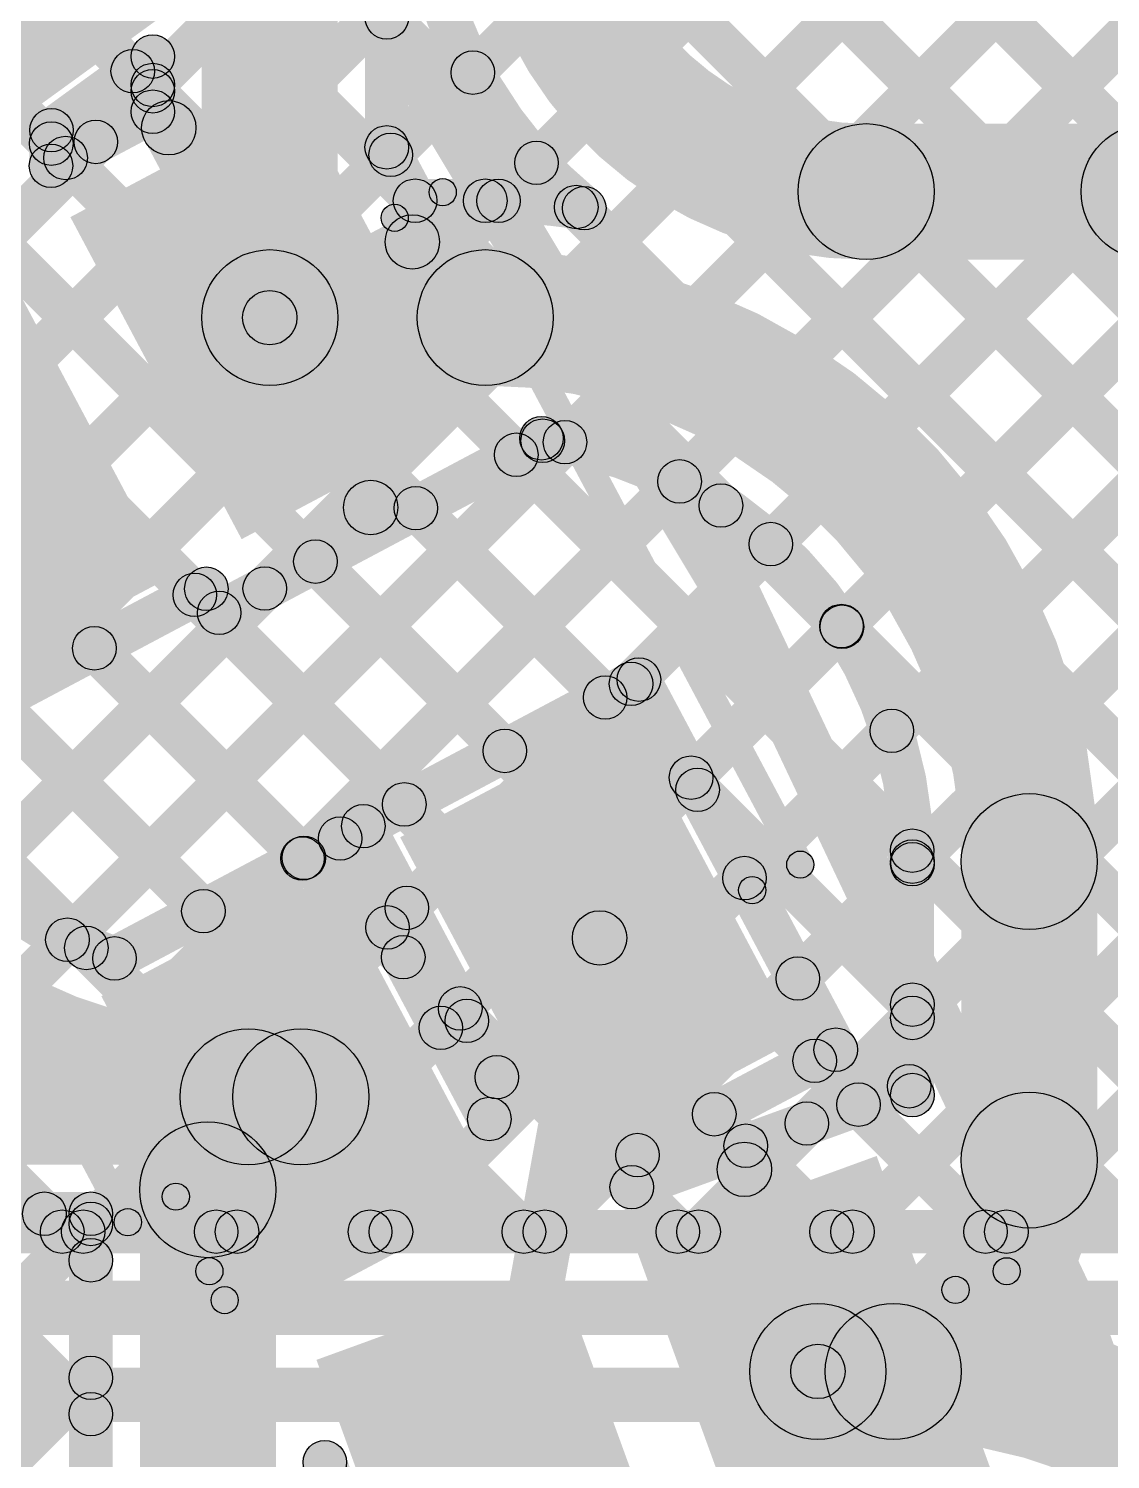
# Model space of a CAD drawing. Header units: millimetres. Extents: x -2.17 to 2.17, y -2.17 to 2.17.
# Drawn here: x 1.1971 to 1.3959, y 0.5495 to 0.8125 of the extents above; entities that cross this region are included whole.
import ezdxf

# ---------------------------------------------------------------- set-up
doc = ezdxf.new("R2010")
doc.units = ezdxf.units.MM
doc.header["$MEASUREMENT"] = 0
for name, color, linetype in [('BottomLayer', 5, 'Continuous'), ('Mechanical2', 216, 'Continuous'), ('TopLayer', 1, 'Continuous'), ('TopOverlay', 2, 'Continuous'), ('TopPaste', 8, 'Continuous'), ('TopSolder', 216, 'Continuous')]:
    doc.layers.add(name, color=color, linetype=linetype)

# ---------------------------------------------------------------- blocks, each defined once
blk = doc.blocks.new('WS2812B_M____198')
at = {"layer": 'TopLayer'}
for points in [[(-0.09409, 0.05079), (-0.03504, 0.05079), (-0.03504, 0.01142), (-0.09409, 0.01142)], [(0.03504, 0.05079), (0.09409, 0.05079), (0.09409, 0.01142), (0.03504, 0.01142)], [(-0.09409, -0.01142), (-0.03504, -0.01142), (-0.03504, -0.05079), (-0.09409, -0.05079)], [(0.03504, -0.01142), (0.09409, -0.01142), (0.09409, -0.05079), (0.03504, -0.05079)]]:
    blk.add_hatch(color=1, dxfattribs=at).paths.add_polyline_path(points)
at = {"layer": 'TopOverlay'}
h = blk.add_hatch(color=2, dxfattribs=at)
edge = h.paths.add_edge_path()
edge.add_arc((-0.07, 0.07), 0.0025, 0, 360)
h = blk.add_hatch(color=2, dxfattribs=at)
edge = h.paths.add_edge_path()
edge.add_arc((-0.07, 0.07), 0.0025, 0, 360)
for points in [[(0.07, 0.0725), (0.07, 0.0675), (-0.07, 0.0675), (-0.07, 0.0725)], [(-0.0725, 0.07), (-0.0675, 0.07), (-0.0675, 0.06), (-0.0725, 0.06)], [(0.0675, 0.07), (0.0725, 0.07), (0.0725, 0.06), (0.0675, 0.06)], [(-0.0725, -0.06), (-0.0675, -0.06), (-0.0675, -0.07), (-0.0725, -0.07)], [(0.0675, -0.06), (0.0725, -0.06), (0.0725, -0.07), (0.0675, -0.07)], [(0.07, -0.0675), (0.07, -0.0725), (-0.07, -0.0725), (-0.07, -0.0675)]]:
    blk.add_hatch(color=2, dxfattribs=at).paths.add_polyline_path(points)
h = blk.add_hatch(color=2, dxfattribs=at)
edge = h.paths.add_edge_path()
edge.add_arc((0.07, 0.07), 0.0025, 0, 360)
h = blk.add_hatch(color=2, dxfattribs=at)
edge = h.paths.add_edge_path()
edge.add_arc((0.07, 0.07), 0.0025, 0, 360)
h = blk.add_hatch(color=2, dxfattribs=at)
edge = h.paths.add_edge_path()
edge.add_arc((-0.091, 0.061), 0.0025, 0, 360)
h = blk.add_hatch(color=2, dxfattribs=at)
edge = h.paths.add_edge_path()
edge.add_arc((-0.085, 0.061), 0.0025, 0, 360)
h = blk.add_hatch(color=2, dxfattribs=at)
edge = h.paths.add_edge_path()
edge.add_arc((-0.07, 0.06), 0.0025, 0, 360)
h = blk.add_hatch(color=2, dxfattribs=at)
edge = h.paths.add_edge_path()
edge.add_arc((0.07, 0.06), 0.0025, 0, 360)
h = blk.add_hatch(color=2, dxfattribs=at)
edge = h.paths.add_edge_path()
edge.add_arc((-0.07, -0.06), 0.0025, 0, 360)
h = blk.add_hatch(color=2, dxfattribs=at)
edge = h.paths.add_edge_path()
edge.add_arc((0.07, -0.06), 0.0025, 0, 360)
h = blk.add_hatch(color=2, dxfattribs=at)
edge = h.paths.add_edge_path()
edge.add_arc((-0.07, -0.07), 0.0025, 0, 360)
h = blk.add_hatch(color=2, dxfattribs=at)
edge = h.paths.add_edge_path()
edge.add_arc((-0.07, -0.07), 0.0025, 0, 360)
h = blk.add_hatch(color=2, dxfattribs=at)
edge = h.paths.add_edge_path()
edge.add_arc((0.07, -0.07), 0.0025, 0, 360)
h = blk.add_hatch(color=2, dxfattribs=at)
edge = h.paths.add_edge_path()
edge.add_arc((0.07, -0.07), 0.0025, 0, 360)
at = {"layer": 'TopPaste'}
for points in [[(-0.09409, 0.05079), (-0.03504, 0.05079), (-0.03504, 0.01142), (-0.09409, 0.01142)], [(0.03504, 0.05079), (0.09409, 0.05079), (0.09409, 0.01142), (0.03504, 0.01142)], [(-0.09409, -0.01142), (-0.03504, -0.01142), (-0.03504, -0.05079), (-0.09409, -0.05079)], [(0.03504, -0.01142), (0.09409, -0.01142), (0.09409, -0.05079), (0.03504, -0.05079)]]:
    blk.add_hatch(color=8, dxfattribs=at).paths.add_polyline_path(points)
at = {"layer": 'TopSolder'}
for points in [[(-0.09809, 0.05479), (-0.03104, 0.05479), (-0.03104, 0.00742), (-0.09809, 0.00742)], [(0.03104, 0.05479), (0.09809, 0.05479), (0.09809, 0.00742), (0.03104, 0.00742)], [(-0.09809, -0.00742), (-0.03104, -0.00742), (-0.03104, -0.05479), (-0.09809, -0.05479)], [(0.03104, -0.00742), (0.09809, -0.00742), (0.09809, -0.05479), (0.03104, -0.05479)]]:
    blk.add_hatch(color=216, dxfattribs=at).paths.add_polyline_path(points)
at = {"layer": 'TopOverlay', "const_width": 0.005}
blk.add_lwpolyline([(-0.085, 0.061, 1), (-0.091, 0.061, 1)], format="xyb", close=True, dxfattribs=at)
at = {"layer": 'TopOverlay'}
for centre in [(-0.07, 0.07), (-0.07, 0.07), (0.07, 0.07), (0.07, 0.07), (-0.091, 0.061), (-0.085, 0.061), (-0.07, 0.06), (0.07, 0.06), (-0.07, -0.06), (0.07, -0.06), (-0.07, -0.07), (-0.07, -0.07), (0.07, -0.07), (0.07, -0.07)]:
    blk.add_circle(centre, 0.0025, dxfattribs=at)
blk = doc.blocks.new('WS2812B_M____199')
at = {"layer": 'TopLayer'}
for points in [[(-0.09409, 0.05079), (-0.03504, 0.05079), (-0.03504, 0.01142), (-0.09409, 0.01142)], [(0.03504, 0.05079), (0.09409, 0.05079), (0.09409, 0.01142), (0.03504, 0.01142)], [(-0.09409, -0.01142), (-0.03504, -0.01142), (-0.03504, -0.05079), (-0.09409, -0.05079)], [(0.03504, -0.01142), (0.09409, -0.01142), (0.09409, -0.05079), (0.03504, -0.05079)]]:
    blk.add_hatch(color=1, dxfattribs=at).paths.add_polyline_path(points)
at = {"layer": 'TopOverlay'}
h = blk.add_hatch(color=2, dxfattribs=at)
edge = h.paths.add_edge_path()
edge.add_arc((-0.07, 0.07), 0.0025, 0, 360)
h = blk.add_hatch(color=2, dxfattribs=at)
edge = h.paths.add_edge_path()
edge.add_arc((-0.07, 0.07), 0.0025, 0, 360)
for points in [[(0.07, 0.0725), (0.07, 0.0675), (-0.07, 0.0675), (-0.07, 0.0725)], [(-0.0725, 0.07), (-0.0675, 0.07), (-0.0675, 0.06), (-0.0725, 0.06)], [(0.0675, 0.07), (0.0725, 0.07), (0.0725, 0.06), (0.0675, 0.06)], [(-0.0725, -0.06), (-0.0675, -0.06), (-0.0675, -0.07), (-0.0725, -0.07)], [(0.0675, -0.06), (0.0725, -0.06), (0.0725, -0.07), (0.0675, -0.07)], [(0.07, -0.0675), (0.07, -0.0725), (-0.07, -0.0725), (-0.07, -0.0675)]]:
    blk.add_hatch(color=2, dxfattribs=at).paths.add_polyline_path(points)
h = blk.add_hatch(color=2, dxfattribs=at)
edge = h.paths.add_edge_path()
edge.add_arc((0.07, 0.07), 0.0025, 0, 360)
h = blk.add_hatch(color=2, dxfattribs=at)
edge = h.paths.add_edge_path()
edge.add_arc((0.07, 0.07), 0.0025, 0, 360)
h = blk.add_hatch(color=2, dxfattribs=at)
edge = h.paths.add_edge_path()
edge.add_arc((-0.091, 0.061), 0.0025, 0, 360)
h = blk.add_hatch(color=2, dxfattribs=at)
edge = h.paths.add_edge_path()
edge.add_arc((-0.085, 0.061), 0.0025, 0, 360)
h = blk.add_hatch(color=2, dxfattribs=at)
edge = h.paths.add_edge_path()
edge.add_arc((-0.07, 0.06), 0.0025, 0, 360)
h = blk.add_hatch(color=2, dxfattribs=at)
edge = h.paths.add_edge_path()
edge.add_arc((0.07, 0.06), 0.0025, 0, 360)
h = blk.add_hatch(color=2, dxfattribs=at)
edge = h.paths.add_edge_path()
edge.add_arc((-0.07, -0.06), 0.0025, 0, 360)
h = blk.add_hatch(color=2, dxfattribs=at)
edge = h.paths.add_edge_path()
edge.add_arc((0.07, -0.06), 0.0025, 0, 360)
h = blk.add_hatch(color=2, dxfattribs=at)
edge = h.paths.add_edge_path()
edge.add_arc((-0.07, -0.07), 0.0025, 0, 360)
h = blk.add_hatch(color=2, dxfattribs=at)
edge = h.paths.add_edge_path()
edge.add_arc((-0.07, -0.07), 0.0025, 0, 360)
h = blk.add_hatch(color=2, dxfattribs=at)
edge = h.paths.add_edge_path()
edge.add_arc((0.07, -0.07), 0.0025, 0, 360)
h = blk.add_hatch(color=2, dxfattribs=at)
edge = h.paths.add_edge_path()
edge.add_arc((0.07, -0.07), 0.0025, 0, 360)
at = {"layer": 'TopPaste'}
for points in [[(-0.09409, 0.05079), (-0.03504, 0.05079), (-0.03504, 0.01142), (-0.09409, 0.01142)], [(0.03504, 0.05079), (0.09409, 0.05079), (0.09409, 0.01142), (0.03504, 0.01142)], [(-0.09409, -0.01142), (-0.03504, -0.01142), (-0.03504, -0.05079), (-0.09409, -0.05079)], [(0.03504, -0.01142), (0.09409, -0.01142), (0.09409, -0.05079), (0.03504, -0.05079)]]:
    blk.add_hatch(color=8, dxfattribs=at).paths.add_polyline_path(points)
at = {"layer": 'TopSolder'}
for points in [[(-0.09809, 0.05479), (-0.03104, 0.05479), (-0.03104, 0.00742), (-0.09809, 0.00742)], [(0.03104, 0.05479), (0.09809, 0.05479), (0.09809, 0.00742), (0.03104, 0.00742)], [(-0.09809, -0.00742), (-0.03104, -0.00742), (-0.03104, -0.05479), (-0.09809, -0.05479)], [(0.03104, -0.00742), (0.09809, -0.00742), (0.09809, -0.05479), (0.03104, -0.05479)]]:
    blk.add_hatch(color=216, dxfattribs=at).paths.add_polyline_path(points)
at = {"layer": 'TopOverlay', "const_width": 0.005}
blk.add_lwpolyline([(-0.085, 0.061, 1), (-0.091, 0.061, 1)], format="xyb", close=True, dxfattribs=at)
at = {"layer": 'TopOverlay'}
for centre in [(-0.07, 0.07), (-0.07, 0.07), (0.07, 0.07), (0.07, 0.07), (-0.091, 0.061), (-0.085, 0.061), (-0.07, 0.06), (0.07, 0.06), (-0.07, -0.06), (0.07, -0.06), (-0.07, -0.07), (-0.07, -0.07), (0.07, -0.07), (0.07, -0.07)]:
    blk.add_circle(centre, 0.0025, dxfattribs=at)
blk = doc.blocks.new('WS2812B_M____200')
at = {"layer": 'TopLayer'}
for points in [[(-0.09409, 0.05079), (-0.03504, 0.05079), (-0.03504, 0.01142), (-0.09409, 0.01142)], [(0.03504, 0.05079), (0.09409, 0.05079), (0.09409, 0.01142), (0.03504, 0.01142)], [(-0.09409, -0.01142), (-0.03504, -0.01142), (-0.03504, -0.05079), (-0.09409, -0.05079)], [(0.03504, -0.01142), (0.09409, -0.01142), (0.09409, -0.05079), (0.03504, -0.05079)]]:
    blk.add_hatch(color=1, dxfattribs=at).paths.add_polyline_path(points)
at = {"layer": 'TopOverlay'}
h = blk.add_hatch(color=2, dxfattribs=at)
edge = h.paths.add_edge_path()
edge.add_arc((-0.07, 0.07), 0.0025, 0, 360)
h = blk.add_hatch(color=2, dxfattribs=at)
edge = h.paths.add_edge_path()
edge.add_arc((-0.07, 0.07), 0.0025, 0, 360)
for points in [[(0.07, 0.0725), (0.07, 0.0675), (-0.07, 0.0675), (-0.07, 0.0725)], [(-0.0725, 0.07), (-0.0675, 0.07), (-0.0675, 0.06), (-0.0725, 0.06)], [(0.0675, 0.07), (0.0725, 0.07), (0.0725, 0.06), (0.0675, 0.06)], [(-0.0725, -0.06), (-0.0675, -0.06), (-0.0675, -0.07), (-0.0725, -0.07)], [(0.0675, -0.06), (0.0725, -0.06), (0.0725, -0.07), (0.0675, -0.07)], [(0.07, -0.0675), (0.07, -0.0725), (-0.07, -0.0725), (-0.07, -0.0675)]]:
    blk.add_hatch(color=2, dxfattribs=at).paths.add_polyline_path(points)
h = blk.add_hatch(color=2, dxfattribs=at)
edge = h.paths.add_edge_path()
edge.add_arc((0.07, 0.07), 0.0025, 0, 360)
h = blk.add_hatch(color=2, dxfattribs=at)
edge = h.paths.add_edge_path()
edge.add_arc((0.07, 0.07), 0.0025, 0, 360)
h = blk.add_hatch(color=2, dxfattribs=at)
edge = h.paths.add_edge_path()
edge.add_arc((-0.091, 0.061), 0.0025, 0, 360)
h = blk.add_hatch(color=2, dxfattribs=at)
edge = h.paths.add_edge_path()
edge.add_arc((-0.085, 0.061), 0.0025, 0, 360)
h = blk.add_hatch(color=2, dxfattribs=at)
edge = h.paths.add_edge_path()
edge.add_arc((-0.07, 0.06), 0.0025, 0, 360)
h = blk.add_hatch(color=2, dxfattribs=at)
edge = h.paths.add_edge_path()
edge.add_arc((0.07, 0.06), 0.0025, 0, 360)
h = blk.add_hatch(color=2, dxfattribs=at)
edge = h.paths.add_edge_path()
edge.add_arc((-0.07, -0.06), 0.0025, 0, 360)
h = blk.add_hatch(color=2, dxfattribs=at)
edge = h.paths.add_edge_path()
edge.add_arc((0.07, -0.06), 0.0025, 0, 360)
h = blk.add_hatch(color=2, dxfattribs=at)
edge = h.paths.add_edge_path()
edge.add_arc((-0.07, -0.07), 0.0025, 0, 360)
h = blk.add_hatch(color=2, dxfattribs=at)
edge = h.paths.add_edge_path()
edge.add_arc((-0.07, -0.07), 0.0025, 0, 360)
h = blk.add_hatch(color=2, dxfattribs=at)
edge = h.paths.add_edge_path()
edge.add_arc((0.07, -0.07), 0.0025, 0, 360)
h = blk.add_hatch(color=2, dxfattribs=at)
edge = h.paths.add_edge_path()
edge.add_arc((0.07, -0.07), 0.0025, 0, 360)
at = {"layer": 'TopPaste'}
for points in [[(-0.09409, 0.05079), (-0.03504, 0.05079), (-0.03504, 0.01142), (-0.09409, 0.01142)], [(0.03504, 0.05079), (0.09409, 0.05079), (0.09409, 0.01142), (0.03504, 0.01142)], [(-0.09409, -0.01142), (-0.03504, -0.01142), (-0.03504, -0.05079), (-0.09409, -0.05079)], [(0.03504, -0.01142), (0.09409, -0.01142), (0.09409, -0.05079), (0.03504, -0.05079)]]:
    blk.add_hatch(color=8, dxfattribs=at).paths.add_polyline_path(points)
at = {"layer": 'TopSolder'}
for points in [[(-0.09809, 0.05479), (-0.03104, 0.05479), (-0.03104, 0.00742), (-0.09809, 0.00742)], [(0.03104, 0.05479), (0.09809, 0.05479), (0.09809, 0.00742), (0.03104, 0.00742)], [(-0.09809, -0.00742), (-0.03104, -0.00742), (-0.03104, -0.05479), (-0.09809, -0.05479)], [(0.03104, -0.00742), (0.09809, -0.00742), (0.09809, -0.05479), (0.03104, -0.05479)]]:
    blk.add_hatch(color=216, dxfattribs=at).paths.add_polyline_path(points)
at = {"layer": 'TopOverlay', "const_width": 0.005}
blk.add_lwpolyline([(-0.085, 0.061, 1), (-0.091, 0.061, 1)], format="xyb", close=True, dxfattribs=at)
at = {"layer": 'TopOverlay'}
for centre in [(-0.07, 0.07), (-0.07, 0.07), (0.07, 0.07), (0.07, 0.07), (-0.091, 0.061), (-0.085, 0.061), (-0.07, 0.06), (0.07, 0.06), (-0.07, -0.06), (0.07, -0.06), (-0.07, -0.07), (-0.07, -0.07), (0.07, -0.07), (0.07, -0.07)]:
    blk.add_circle(centre, 0.0025, dxfattribs=at)

msp = doc.modelspace()

# ---------------------------------------------------------------- hatches: boundary and pattern name
at = {"layer": 'BottomLayer'}
for points in [[(-0.06781, 2.05478), (-0.06216, 2.06043), (1.40406, 0.59422), (1.3984, 0.58856)], [(-0.03919, 2.05444), (-0.03353, 2.0601), (1.43235, 0.59422), (1.42669, 0.58856)], [(-0.01057, 2.0541), (-0.00491, 2.05976), (1.46063, 0.59422), (1.45497, 0.58856)], [(0.01806, 2.05376), (0.02372, 2.05942), (1.48891, 0.59422), (1.48326, 0.58856)], [(-0.09322, 2.0519), (-0.08756, 2.05756), (1.37578, 0.59422), (1.37012, 0.58856)], [(0.04668, 2.05342), (0.05234, 2.05908), (1.5172, 0.59422), (1.51154, 0.58856)], [(0.07531, 2.05308), (0.08096, 2.05874), (1.54548, 0.59422), (1.53983, 0.58856)], [(0.10393, 2.05274), (0.10959, 2.0584), (1.57377, 0.59422), (1.56811, 0.58856)], [(0.13255, 2.0524), (0.13821, 2.05806), (1.60205, 0.59422), (1.59639, 0.58856)], [(0.24117, 1.68923), (0.24682, 1.69489), (1.34749, 0.59422), (1.34184, 0.58856)], [(0.24117, 1.66094), (0.24683, 1.6666), (1.31921, 0.59422), (1.31355, 0.58856)], [(0.24117, 1.63266), (0.24683, 1.63831), (1.29092, 0.59422), (1.28527, 0.58856)], [(0.24117, 1.60437), (0.24683, 1.61003), (1.26264, 0.59422), (1.25698, 0.58856)], [(0.24117, 1.57609), (0.24683, 1.58174), (1.23436, 0.59422), (1.2287, 0.58856)], [(0.24117, 1.5478), (0.24683, 1.55346), (1.20607, 0.59422), (1.20041, 0.58856)], [(0.98363, 0.58856), (0.97797, 0.59422), (1.64482, 1.26106), (1.65048, 1.25541)], [(1.01192, 0.58856), (1.00626, 0.59422), (1.65724, 1.2452), (1.6629, 1.23955)], [(1.0402, 0.58856), (1.03454, 0.59422), (1.66967, 1.22934), (1.67533, 1.22369)], [(1.06848, 0.58856), (1.06283, 0.59422), (1.68209, 1.21348), (1.68775, 1.20783)], [(1.09677, 0.58856), (1.09111, 0.59422), (1.69452, 1.19762), (1.70017, 1.19197)], [(1.12505, 0.58856), (1.1194, 0.59422), (1.70694, 1.18176), (1.7126, 1.17611)], [(1.15334, 0.58856), (1.14768, 0.59422), (1.71937, 1.1659), (1.72502, 1.16025)], [(1.18162, 0.58856), (1.17596, 0.59422), (1.73046, 1.14871), (1.73611, 1.14305)], [(1.20991, 0.58856), (1.20425, 0.59422), (1.74103, 1.13099), (1.74668, 1.12534)], [(1.23819, 0.58856), (1.23253, 0.59422), (1.75159, 1.11328), (1.75725, 1.10762)], [(1.26647, 0.58856), (1.26082, 0.59422), (1.76216, 1.09556), (1.76782, 1.0899)], [(1.29476, 0.58856), (1.2891, 0.59422), (1.77273, 1.07784), (1.77839, 1.07219)], [(1.32304, 0.58856), (1.31739, 0.59422), (1.7833, 1.06013), (1.78895, 1.05447)], [(1.35133, 0.58856), (1.34567, 0.59422), (1.79386, 1.04241), (1.79952, 1.03675)], [(1.37961, 0.58856), (1.37395, 0.59422), (1.80443, 1.0247), (1.81009, 1.01904)], [(0.266, 0.58739), (0.266, 0.59539), (1.953, 0.59539), (1.953, 0.58739)], [(0.266, 0.57239), (0.266, 0.58239), (1.953, 0.58239), (1.953, 0.57239)], [(0.307, 0.55639), (0.307, 0.56639), (1.94351, 0.56639), (1.94351, 0.55639)]]:
    msp.add_hatch(color=5, dxfattribs=at).paths.add_polyline_path(points)
h = msp.add_hatch(color=5, dxfattribs=at)
edge = h.paths.add_edge_path()
edge.add_arc((1.20324, 0.59139), 0.004, 0, 360)
h = msp.add_hatch(color=5, dxfattribs=at)
edge = h.paths.add_edge_path()
edge.add_arc((1.20708, 0.59139), 0.004, 0, 360)
h = msp.add_hatch(color=5, dxfattribs=at)
edge = h.paths.add_edge_path()
edge.add_arc((1.23153, 0.59139), 0.004, 0, 360)
h = msp.add_hatch(color=5, dxfattribs=at)
edge = h.paths.add_edge_path()
edge.add_arc((1.23536, 0.59139), 0.004, 0, 360)
h = msp.add_hatch(color=5, dxfattribs=at)
edge = h.paths.add_edge_path()
edge.add_arc((1.25981, 0.59139), 0.004, 0, 360)
h = msp.add_hatch(color=5, dxfattribs=at)
edge = h.paths.add_edge_path()
edge.add_arc((1.26365, 0.59139), 0.004, 0, 360)
h = msp.add_hatch(color=5, dxfattribs=at)
edge = h.paths.add_edge_path()
edge.add_arc((1.2881, 0.59139), 0.004, 0, 360)
h = msp.add_hatch(color=5, dxfattribs=at)
edge = h.paths.add_edge_path()
edge.add_arc((1.29193, 0.59139), 0.004, 0, 360)
h = msp.add_hatch(color=5, dxfattribs=at)
edge = h.paths.add_edge_path()
edge.add_arc((1.31638, 0.59139), 0.004, 0, 360)
h = msp.add_hatch(color=5, dxfattribs=at)
edge = h.paths.add_edge_path()
edge.add_arc((1.32021, 0.59139), 0.004, 0, 360)
h = msp.add_hatch(color=5, dxfattribs=at)
edge = h.paths.add_edge_path()
edge.add_arc((1.34466, 0.59139), 0.004, 0, 360)
h = msp.add_hatch(color=5, dxfattribs=at)
edge = h.paths.add_edge_path()
edge.add_arc((1.3485, 0.59139), 0.004, 0, 360)
h = msp.add_hatch(color=5, dxfattribs=at)
edge = h.paths.add_edge_path()
edge.add_arc((1.37295, 0.59139), 0.004, 0, 360)
h = msp.add_hatch(color=5, dxfattribs=at)
edge = h.paths.add_edge_path()
edge.add_arc((1.37678, 0.59139), 0.004, 0, 360)
at = {"layer": 'TopLayer'}
for points in [[(1.25388, 0.75941), (1.22888, 0.75941), (1.22888, 0.83613), (1.25388, 0.83613)], [(1.26688, 0.79072), (1.25888, 0.79072), (1.25888, 0.83613), (1.26688, 0.83613)], [(1.26005, 0.81177), (1.2657, 0.81743), (1.30055, 0.78258), (1.2949, 0.77692)], [(1.2036, 0.79063), (1.1989, 0.7971), (1.21752, 0.81063), (1.22223, 0.80416)], [(1.21336, 0.80189), (1.21902, 0.80755), (1.2227, 0.80386), (1.21705, 0.7982)], [(1.21223, 0.78888), (1.20658, 0.79454), (1.21705, 0.80501), (1.2227, 0.79935)], [(1.22388, 0.79727), (1.21588, 0.79727), (1.21588, 0.8074), (1.22388, 0.8074)], [(1.26644, 0.78651), (1.26078, 0.79217), (1.27589, 0.80728), (1.28155, 0.80162)], [(1.20305, 0.7838), (1.19929, 0.79086), (1.218, 0.80081), (1.22175, 0.79374)], [(1.2184, 0.79196), (1.22723, 0.79666), (1.24579, 0.76176), (1.23696, 0.75706)], [(1.351, 0.77007), (1.351, 0.79507), (1.40302, 0.79507), (1.40302, 0.77007)], [(1.20517, 0.78728), (1.19717, 0.78738), (1.19725, 0.79392), (1.20525, 0.79381)], [(1.19839, 0.78857), (1.20405, 0.79423), (1.20669, 0.79159), (1.20103, 0.78593)], [(1.25934, 0.78885), (1.26641, 0.7926), (1.27163, 0.78279), (1.26456, 0.77903)], [(1.28626, 0.77806), (1.28061, 0.78371), (1.28758, 0.79069), (1.29324, 0.78503)], [(1.26809, 0.77691), (1.26809, 0.78491), (1.281, 0.78491), (1.281, 0.77691)], [(1.24372, 0.75499), (1.23903, 0.76382), (1.26524, 0.77776), (1.26993, 0.76893)], [(1.24138, 0.74691), (1.24138, 0.77191), (1.281, 0.77191), (1.281, 0.74691)], [(1.23696, 0.75706), (1.24579, 0.76176), (1.26435, 0.72685), (1.25552, 0.72216)], [(1.20701, 0.64223), (1.20135, 0.64789), (1.29282, 0.73936), (1.29848, 0.7337)], [(1.23395, 0.70163), (1.23019, 0.70869), (1.28967, 0.74032), (1.29343, 0.73326)], [(1.28387, 0.73138), (1.28953, 0.73704), (1.3623, 0.66426), (1.35665, 0.6586)], [(1.25022, 0.65716), (1.24456, 0.66282), (1.31389, 0.73214), (1.31954, 0.72648)], [(1.2654, 0.72156), (1.27106, 0.72722), (1.30587, 0.69241), (1.30021, 0.68675)], [(1.32149, 0.72205), (1.32714, 0.7277), (1.3493, 0.70555), (1.34364, 0.69989)], [(1.31062, 0.68928), (1.30496, 0.69493), (1.33065, 0.72062), (1.33631, 0.71496)], [(1.24694, 0.71174), (1.2526, 0.7174), (1.28741, 0.68259), (1.28175, 0.67693)], [(1.18109, 0.67919), (1.17733, 0.68625), (1.22784, 0.71311), (1.2316, 0.70604)], [(1.18974, 0.65325), (1.18408, 0.65891), (1.23763, 0.71245), (1.24328, 0.70679)], [(1.22478, 0.70562), (1.23043, 0.71128), (1.26894, 0.67277), (1.26328, 0.66711)], [(1.22619, 0.7077), (1.23325, 0.71145), (1.2356, 0.70704), (1.22854, 0.70328)], [(1.32165, 0.67202), (1.31599, 0.67768), (1.34373, 0.70541), (1.34939, 0.69976)], [(1.20631, 0.6958), (1.21197, 0.70146), (1.25047, 0.66295), (1.24482, 0.6573)], [(1.26046, 0.66241), (1.25671, 0.66947), (1.30736, 0.69641), (1.31112, 0.68934)], [(1.30571, 0.691), (1.31277, 0.69475), (1.34895, 0.62672), (1.34188, 0.62296)], [(1.16192, 0.68362), (1.16758, 0.68928), (1.21049, 0.64636), (1.20484, 0.64071)], [(1.18784, 0.68598), (1.1935, 0.69164), (1.23201, 0.65313), (1.22635, 0.64748)], [(1.33147, 0.65356), (1.32581, 0.65921), (1.35289, 0.68629), (1.35855, 0.68064)], [(1.31719, 0.66978), (1.32285, 0.67543), (1.36233, 0.63595), (1.35667, 0.63029)], [(1.21473, 0.63809), (1.21097, 0.64516), (1.25244, 0.6672), (1.25619, 0.66014)], [(1.25078, 0.66179), (1.25785, 0.66555), (1.28527, 0.61398), (1.2782, 0.61023)], [(1.25505, 0.66406), (1.26212, 0.66782), (1.28666, 0.62166), (1.2796, 0.6179)], [(1.34129, 0.63509), (1.33563, 0.64075), (1.35667, 0.66179), (1.36233, 0.65613)], [(1.3635, 0.6165), (1.3555, 0.6165), (1.3555, 0.65941), (1.3635, 0.65941)], [(1.3935, 0.60456), (1.3685, 0.60456), (1.3685, 0.65941), (1.3935, 0.65941)], [(1.26584, 0.64449), (1.26018, 0.65015), (1.26376, 0.65372), (1.26941, 0.64807)], [(1.26309, 0.63902), (1.26875, 0.64468), (1.28044, 0.63299), (1.27478, 0.62733)], [(1.28861, 0.54353), (1.27877, 0.54532), (1.29708, 0.64628), (1.30692, 0.6445)], [(1.27566, 0.62603), (1.27, 0.63168), (1.27357, 0.63526), (1.27923, 0.6296)], [(1.34293, 0.60845), (1.33728, 0.61411), (1.35667, 0.6335), (1.36233, 0.62785)], [(1.13982, 0.60369), (1.13982, 0.62869), (1.2374, 0.62869), (1.2374, 0.60369)], [(1.2374, 0.60369), (1.2374, 0.62869), (1.24708, 0.62869), (1.24708, 0.60369)], [(1.31087, 0.60194), (1.30711, 0.609), (1.34354, 0.62837), (1.34729, 0.62131)], [(1.33872, 0.61996), (1.34438, 0.62561), (1.35243, 0.61756), (1.34677, 0.61191)], [(1.30929, 0.59581), (1.30655, 0.60332), (1.35754, 0.62188), (1.36028, 0.61436)], [(1.28567, 0.61139), (1.2778, 0.61282), (1.27919, 0.6205), (1.28706, 0.61907)], [(1.32026, 0.61014), (1.32592, 0.6158), (1.33169, 0.61002), (1.32604, 0.60436)], [(1.31185, 0.59885), (1.30398, 0.60028), (1.30505, 0.60618), (1.31292, 0.60476)], [(1.32393, 0.60113), (1.33332, 0.60455), (1.34684, 0.56741), (1.33744, 0.56399)], [(1.14793, 0.59069), (1.14793, 0.59869), (1.2085, 0.59869), (1.2085, 0.59069)], [(1.16883, 0.59186), (1.17449, 0.59751), (1.21133, 0.56068), (1.20567, 0.55502)], [(1.19712, 0.59186), (1.20277, 0.59751), (1.21133, 0.58896), (1.20567, 0.5833)], [(1.2425, 0.52094), (1.2175, 0.52094), (1.2175, 0.59911), (1.2425, 0.59911)], [(1.13122, 0.50987), (1.12556, 0.51553), (1.20567, 0.59564), (1.21133, 0.58998)], [(1.2125, 0.52094), (1.2045, 0.52094), (1.2045, 0.59469), (1.2125, 0.59469)], [(1.34214, 0.5532), (1.34214, 0.5782), (1.356, 0.5782), (1.356, 0.5532)], [(1.14608, 0.49645), (1.14042, 0.50211), (1.20567, 0.56736), (1.21133, 0.5617)], [(1.33744, 0.56399), (1.34684, 0.56741), (1.36036, 0.53027), (1.35096, 0.52685)], [(1.24774, 0.54763), (1.25526, 0.55036), (1.27367, 0.49978), (1.26615, 0.49704)]]:
    msp.add_hatch(color=1, dxfattribs=at).paths.add_polyline_path(points)
h = msp.add_hatch(color=1, dxfattribs=at)
edge = h.paths.add_edge_path()
edge.add_arc((1.26288, 0.8146), 0.004, 0, 360)
h = msp.add_hatch(color=1, dxfattribs=at)
edge = h.paths.add_edge_path()
edge.add_arc((1.21988, 0.8074), 0.004, 0, 360)
h = msp.add_hatch(color=1, dxfattribs=at)
edge = h.paths.add_edge_path()
edge.add_arc((1.21988, 0.8074), 0.004, 0, 360)
h = msp.add_hatch(color=1, dxfattribs=at)
edge = h.paths.add_edge_path()
edge.add_arc((1.21619, 0.80472), 0.004, 0, 360)
h = msp.add_hatch(color=1, dxfattribs=at)
edge = h.paths.add_edge_path()
edge.add_arc((1.27872, 0.80445), 0.004, 0, 360)
h = msp.add_hatch(color=1, dxfattribs=at)
edge = h.paths.add_edge_path()
edge.add_arc((1.21988, 0.80218), 0.004, 0, 360)
h = msp.add_hatch(color=1, dxfattribs=at)
edge = h.paths.add_edge_path()
edge.add_arc((1.21988, 0.80103), 0.004, 0, 360)
h = msp.add_hatch(color=1, dxfattribs=at)
edge = h.paths.add_edge_path()
edge.add_arc((1.21988, 0.79727), 0.004, 0, 360)
h = msp.add_hatch(color=1, dxfattribs=at)
edge = h.paths.add_edge_path()
edge.add_arc((1.21988, 0.79727), 0.004, 0, 360)
h = msp.add_hatch(color=1, dxfattribs=at)
edge = h.paths.add_edge_path()
edge.add_arc((1.20125, 0.79387), 0.004, 0, 360)
h = msp.add_hatch(color=1, dxfattribs=at)
edge = h.paths.add_edge_path()
edge.add_arc((1.20125, 0.79387), 0.004, 0, 360)
h = msp.add_hatch(color=1, dxfattribs=at)
edge = h.paths.add_edge_path()
edge.add_arc((1.22282, 0.79431), 0.005, 0, 360)
h = msp.add_hatch(color=1, dxfattribs=at)
edge = h.paths.add_edge_path()
edge.add_arc((1.20122, 0.7914), 0.004, 0, 360)
h = msp.add_hatch(color=1, dxfattribs=at)
edge = h.paths.add_edge_path()
edge.add_arc((1.2094, 0.79171), 0.004, 0, 360)
h = msp.add_hatch(color=1, dxfattribs=at)
edge = h.paths.add_edge_path()
edge.add_arc((1.26288, 0.79072), 0.004, 0, 360)
h = msp.add_hatch(color=1, dxfattribs=at)
edge = h.paths.add_edge_path()
edge.add_arc((1.26288, 0.79072), 0.004, 0, 360)
h = msp.add_hatch(color=1, dxfattribs=at)
edge = h.paths.add_edge_path()
edge.add_arc((1.351, 0.78257), 0.0125, 0, 360)
h = msp.add_hatch(color=1, dxfattribs=at)
edge = h.paths.add_edge_path()
edge.add_arc((1.351, 0.78257), 0.0125, 0, 360)
h = msp.add_hatch(color=1, dxfattribs=at)
edge = h.paths.add_edge_path()
edge.add_arc((1.40302, 0.78257), 0.0125, 0, 360)
h = msp.add_hatch(color=1, dxfattribs=at)
edge = h.paths.add_edge_path()
edge.add_arc((1.40302, 0.78257), 0.0125, 0, 360)
h = msp.add_hatch(color=1, dxfattribs=at)
edge = h.paths.add_edge_path()
edge.add_arc((1.20386, 0.78876), 0.004, 0, 360)
h = msp.add_hatch(color=1, dxfattribs=at)
edge = h.paths.add_edge_path()
edge.add_arc((1.26361, 0.78934), 0.004, 0, 360)
h = msp.add_hatch(color=1, dxfattribs=at)
edge = h.paths.add_edge_path()
edge.add_arc((1.29041, 0.78786), 0.004, 0, 360)
h = msp.add_hatch(color=1, dxfattribs=at)
edge = h.paths.add_edge_path()
edge.add_arc((1.20117, 0.78733), 0.004, 0, 360)
h = msp.add_hatch(color=1, dxfattribs=at)
edge = h.paths.add_edge_path()
edge.add_arc((1.20117, 0.78733), 0.004, 0, 360)
h = msp.add_hatch(color=1, dxfattribs=at)
edge = h.paths.add_edge_path()
edge.add_arc((1.26809, 0.78091), 0.004, 0, 360)
h = msp.add_hatch(color=1, dxfattribs=at)
edge = h.paths.add_edge_path()
edge.add_arc((1.26809, 0.78091), 0.004, 0, 360)
h = msp.add_hatch(color=1, dxfattribs=at)
edge = h.paths.add_edge_path()
edge.add_arc((1.281, 0.78091), 0.004, 0, 360)
h = msp.add_hatch(color=1, dxfattribs=at)
edge = h.paths.add_edge_path()
edge.add_arc((1.281, 0.78091), 0.004, 0, 360)
h = msp.add_hatch(color=1, dxfattribs=at)
edge = h.paths.add_edge_path()
edge.add_arc((1.28343, 0.78088), 0.004, 0, 360)
h = msp.add_hatch(color=1, dxfattribs=at)
edge = h.paths.add_edge_path()
edge.add_arc((1.29772, 0.77975), 0.004, 0, 360)
h = msp.add_hatch(color=1, dxfattribs=at)
edge = h.paths.add_edge_path()
edge.add_arc((1.29919, 0.77954), 0.004, 0, 360)
h = msp.add_hatch(color=1, dxfattribs=at)
edge = h.paths.add_edge_path()
edge.add_arc((1.29919, 0.77954), 0.004, 0, 360)
h = msp.add_hatch(color=1, dxfattribs=at)
edge = h.paths.add_edge_path()
edge.add_arc((1.26759, 0.77334), 0.005, 0, 360)
h = msp.add_hatch(color=1, dxfattribs=at)
edge = h.paths.add_edge_path()
edge.add_arc((1.24138, 0.75941), 0.0125, 0, 360)
h = msp.add_hatch(color=1, dxfattribs=at)
edge = h.paths.add_edge_path()
edge.add_arc((1.24138, 0.75941), 0.0125, 0, 360)
h = msp.add_hatch(color=1, dxfattribs=at)
edge = h.paths.add_edge_path()
edge.add_arc((1.281, 0.75941), 0.0125, 0, 360)
h = msp.add_hatch(color=1, dxfattribs=at)
edge = h.paths.add_edge_path()
edge.add_arc((1.281, 0.75941), 0.0125, 0, 360)
h = msp.add_hatch(color=1, dxfattribs=at)
edge = h.paths.add_edge_path()
edge.add_arc((1.24138, 0.75941), 0.005, 0, 360)
h = msp.add_hatch(color=1, dxfattribs=at)
edge = h.paths.add_edge_path()
edge.add_arc((1.24138, 0.75941), 0.005, 0, 360)
h = msp.add_hatch(color=1, dxfattribs=at)
edge = h.paths.add_edge_path()
edge.add_arc((1.24138, 0.75941), 0.005, 0, 360)
h = msp.add_hatch(color=1, dxfattribs=at)
edge = h.paths.add_edge_path()
edge.add_arc((1.29132, 0.73723), 0.004, 0, 360)
h = msp.add_hatch(color=1, dxfattribs=at)
edge = h.paths.add_edge_path()
edge.add_arc((1.29155, 0.73679), 0.004, 0, 360)
h = msp.add_hatch(color=1, dxfattribs=at)
edge = h.paths.add_edge_path()
edge.add_arc((1.29565, 0.73653), 0.004, 0, 360)
h = msp.add_hatch(color=1, dxfattribs=at)
edge = h.paths.add_edge_path()
edge.add_arc((1.2867, 0.73421), 0.004, 0, 360)
h = msp.add_hatch(color=1, dxfattribs=at)
edge = h.paths.add_edge_path()
edge.add_arc((1.31672, 0.72931), 0.004, 0, 360)
h = msp.add_hatch(color=1, dxfattribs=at)
edge = h.paths.add_edge_path()
edge.add_arc((1.25993, 0.72451), 0.005, 0, 360)
h = msp.add_hatch(color=1, dxfattribs=at)
edge = h.paths.add_edge_path()
edge.add_arc((1.32432, 0.72488), 0.004, 0, 360)
h = msp.add_hatch(color=1, dxfattribs=at)
edge = h.paths.add_edge_path()
edge.add_arc((1.26823, 0.72439), 0.004, 0, 360)
h = msp.add_hatch(color=1, dxfattribs=at)
edge = h.paths.add_edge_path()
edge.add_arc((1.33348, 0.71779), 0.004, 0, 360)
h = msp.add_hatch(color=1, dxfattribs=at)
edge = h.paths.add_edge_path()
edge.add_arc((1.24977, 0.71457), 0.004, 0, 360)
h = msp.add_hatch(color=1, dxfattribs=at)
edge = h.paths.add_edge_path()
edge.add_arc((1.22972, 0.70958), 0.004, 0, 360)
h = msp.add_hatch(color=1, dxfattribs=at)
edge = h.paths.add_edge_path()
edge.add_arc((1.22972, 0.70958), 0.004, 0, 360)
h = msp.add_hatch(color=1, dxfattribs=at)
edge = h.paths.add_edge_path()
edge.add_arc((1.24046, 0.70962), 0.004, 0, 360)
h = msp.add_hatch(color=1, dxfattribs=at)
edge = h.paths.add_edge_path()
edge.add_arc((1.2276, 0.70845), 0.004, 0, 360)
h = msp.add_hatch(color=1, dxfattribs=at)
edge = h.paths.add_edge_path()
edge.add_arc((1.23207, 0.70516), 0.004, 0, 360)
h = msp.add_hatch(color=1, dxfattribs=at)
edge = h.paths.add_edge_path()
edge.add_arc((1.23207, 0.70516), 0.004, 0, 360)
h = msp.add_hatch(color=1, dxfattribs=at)
edge = h.paths.add_edge_path()
edge.add_arc((1.34647, 0.70272), 0.004, 0, 360)
h = msp.add_hatch(color=1, dxfattribs=at)
edge = h.paths.add_edge_path()
edge.add_arc((1.34656, 0.70259), 0.004, 0, 360)
h = msp.add_hatch(color=1, dxfattribs=at)
edge = h.paths.add_edge_path()
edge.add_arc((1.20914, 0.69863), 0.004, 0, 360)
h = msp.add_hatch(color=1, dxfattribs=at)
edge = h.paths.add_edge_path()
edge.add_arc((1.30779, 0.6921), 0.004, 0, 360)
h = msp.add_hatch(color=1, dxfattribs=at)
edge = h.paths.add_edge_path()
edge.add_arc((1.30924, 0.69287), 0.004, 0, 360)
h = msp.add_hatch(color=1, dxfattribs=at)
edge = h.paths.add_edge_path()
edge.add_arc((1.30924, 0.69287), 0.004, 0, 360)
h = msp.add_hatch(color=1, dxfattribs=at)
edge = h.paths.add_edge_path()
edge.add_arc((1.30304, 0.68958), 0.004, 0, 360)
h = msp.add_hatch(color=1, dxfattribs=at)
edge = h.paths.add_edge_path()
edge.add_arc((1.35572, 0.68347), 0.004, 0, 360)
h = msp.add_hatch(color=1, dxfattribs=at)
edge = h.paths.add_edge_path()
edge.add_arc((1.28458, 0.67976), 0.004, 0, 360)
h = msp.add_hatch(color=1, dxfattribs=at)
edge = h.paths.add_edge_path()
edge.add_arc((1.31882, 0.67485), 0.004, 0, 360)
h = msp.add_hatch(color=1, dxfattribs=at)
edge = h.paths.add_edge_path()
edge.add_arc((1.32002, 0.67261), 0.004, 0, 360)
h = msp.add_hatch(color=1, dxfattribs=at)
edge = h.paths.add_edge_path()
edge.add_arc((1.26611, 0.66994), 0.004, 0, 360)
h = msp.add_hatch(color=1, dxfattribs=at)
edge = h.paths.add_edge_path()
edge.add_arc((1.381, 0.65941), 0.0125, 0, 360)
h = msp.add_hatch(color=1, dxfattribs=at)
edge = h.paths.add_edge_path()
edge.add_arc((1.381, 0.65941), 0.0125, 0, 360)
h = msp.add_hatch(color=1, dxfattribs=at)
edge = h.paths.add_edge_path()
edge.add_arc((1.25858, 0.66594), 0.004, 0, 360)
h = msp.add_hatch(color=1, dxfattribs=at)
edge = h.paths.add_edge_path()
edge.add_arc((1.25858, 0.66594), 0.004, 0, 360)
h = msp.add_hatch(color=1, dxfattribs=at)
edge = h.paths.add_edge_path()
edge.add_arc((1.25432, 0.66367), 0.004, 0, 360)
h = msp.add_hatch(color=1, dxfattribs=at)
edge = h.paths.add_edge_path()
edge.add_arc((1.25432, 0.66367), 0.004, 0, 360)
h = msp.add_hatch(color=1, dxfattribs=at)
edge = h.paths.add_edge_path()
edge.add_arc((1.35947, 0.66143), 0.004, 0, 360)
h = msp.add_hatch(color=1, dxfattribs=at)
edge = h.paths.add_edge_path()
edge.add_arc((1.24739, 0.65999), 0.004, 0, 360)
h = msp.add_hatch(color=1, dxfattribs=at)
edge = h.paths.add_edge_path()
edge.add_arc((1.24765, 0.66012), 0.004, 0, 360)
h = msp.add_hatch(color=1, dxfattribs=at)
edge = h.paths.add_edge_path()
edge.add_arc((1.3595, 0.65941), 0.004, 0, 360)
h = msp.add_hatch(color=1, dxfattribs=at)
edge = h.paths.add_edge_path()
edge.add_arc((1.3595, 0.65941), 0.004, 0, 360)
h = msp.add_hatch(color=1, dxfattribs=at)
edge = h.paths.add_edge_path()
edge.add_arc((1.3595, 0.65896), 0.004, 0, 360)
h = msp.add_hatch(color=1, dxfattribs=at)
edge = h.paths.add_edge_path()
edge.add_arc((1.32864, 0.65639), 0.004, 0, 360)
h = msp.add_hatch(color=1, dxfattribs=at)
edge = h.paths.add_edge_path()
edge.add_arc((1.22918, 0.65031), 0.004, 0, 360)
h = msp.add_hatch(color=1, dxfattribs=at)
edge = h.paths.add_edge_path()
edge.add_arc((1.26658, 0.6509), 0.004, 0, 360)
h = msp.add_hatch(color=1, dxfattribs=at)
edge = h.paths.add_edge_path()
edge.add_arc((1.26301, 0.64732), 0.004, 0, 360)
h = msp.add_hatch(color=1, dxfattribs=at)
edge = h.paths.add_edge_path()
edge.add_arc((1.302, 0.64539), 0.005, 0, 360)
h = msp.add_hatch(color=1, dxfattribs=at)
edge = h.paths.add_edge_path()
edge.add_arc((1.20418, 0.64506), 0.004, 0, 360)
h = msp.add_hatch(color=1, dxfattribs=at)
edge = h.paths.add_edge_path()
edge.add_arc((1.20766, 0.64354), 0.004, 0, 360)
h = msp.add_hatch(color=1, dxfattribs=at)
edge = h.paths.add_edge_path()
edge.add_arc((1.21285, 0.64162), 0.004, 0, 360)
h = msp.add_hatch(color=1, dxfattribs=at)
edge = h.paths.add_edge_path()
edge.add_arc((1.21285, 0.64162), 0.004, 0, 360)
h = msp.add_hatch(color=1, dxfattribs=at)
edge = h.paths.add_edge_path()
edge.add_arc((1.26592, 0.64185), 0.004, 0, 360)
h = msp.add_hatch(color=1, dxfattribs=at)
edge = h.paths.add_edge_path()
edge.add_arc((1.33846, 0.63792), 0.004, 0, 360)
h = msp.add_hatch(color=1, dxfattribs=at)
edge = h.paths.add_edge_path()
edge.add_arc((1.3595, 0.63312), 0.004, 0, 360)
h = msp.add_hatch(color=1, dxfattribs=at)
edge = h.paths.add_edge_path()
edge.add_arc((1.2764, 0.63243), 0.004, 0, 360)
h = msp.add_hatch(color=1, dxfattribs=at)
edge = h.paths.add_edge_path()
edge.add_arc((1.27761, 0.63016), 0.004, 0, 360)
h = msp.add_hatch(color=1, dxfattribs=at)
edge = h.paths.add_edge_path()
edge.add_arc((1.3595, 0.63068), 0.004, 0, 360)
h = msp.add_hatch(color=1, dxfattribs=at)
edge = h.paths.add_edge_path()
edge.add_arc((1.27283, 0.62886), 0.004, 0, 360)
h = msp.add_hatch(color=1, dxfattribs=at)
edge = h.paths.add_edge_path()
edge.add_arc((1.2374, 0.61619), 0.0125, 0, 360)
h = msp.add_hatch(color=1, dxfattribs=at)
edge = h.paths.add_edge_path()
edge.add_arc((1.2374, 0.61619), 0.0125, 0, 360)
h = msp.add_hatch(color=1, dxfattribs=at)
edge = h.paths.add_edge_path()
edge.add_arc((1.2374, 0.61619), 0.0125, 0, 360)
h = msp.add_hatch(color=1, dxfattribs=at)
edge = h.paths.add_edge_path()
edge.add_arc((1.24708, 0.61619), 0.0125, 0, 360)
h = msp.add_hatch(color=1, dxfattribs=at)
edge = h.paths.add_edge_path()
edge.add_arc((1.24708, 0.61619), 0.0125, 0, 360)
h = msp.add_hatch(color=1, dxfattribs=at)
edge = h.paths.add_edge_path()
edge.add_arc((1.34542, 0.62484), 0.004, 0, 360)
h = msp.add_hatch(color=1, dxfattribs=at)
edge = h.paths.add_edge_path()
edge.add_arc((1.34542, 0.62484), 0.004, 0, 360)
h = msp.add_hatch(color=1, dxfattribs=at)
edge = h.paths.add_edge_path()
edge.add_arc((1.34155, 0.62279), 0.004, 0, 360)
h = msp.add_hatch(color=1, dxfattribs=at)
edge = h.paths.add_edge_path()
edge.add_arc((1.28313, 0.61978), 0.004, 0, 360)
h = msp.add_hatch(color=1, dxfattribs=at)
edge = h.paths.add_edge_path()
edge.add_arc((1.28313, 0.61978), 0.004, 0, 360)
h = msp.add_hatch(color=1, dxfattribs=at)
edge = h.paths.add_edge_path()
edge.add_arc((1.35891, 0.61812), 0.004, 0, 360)
h = msp.add_hatch(color=1, dxfattribs=at)
edge = h.paths.add_edge_path()
edge.add_arc((1.3496, 0.61474), 0.004, 0, 360)
h = msp.add_hatch(color=1, dxfattribs=at)
edge = h.paths.add_edge_path()
edge.add_arc((1.3595, 0.6165), 0.004, 0, 360)
h = msp.add_hatch(color=1, dxfattribs=at)
edge = h.paths.add_edge_path()
edge.add_arc((1.28174, 0.6121), 0.004, 0, 360)
h = msp.add_hatch(color=1, dxfattribs=at)
edge = h.paths.add_edge_path()
edge.add_arc((1.28174, 0.6121), 0.004, 0, 360)
h = msp.add_hatch(color=1, dxfattribs=at)
edge = h.paths.add_edge_path()
edge.add_arc((1.32309, 0.61297), 0.004, 0, 360)
h = msp.add_hatch(color=1, dxfattribs=at)
edge = h.paths.add_edge_path()
edge.add_arc((1.381, 0.60456), 0.0125, 0, 360)
h = msp.add_hatch(color=1, dxfattribs=at)
edge = h.paths.add_edge_path()
edge.add_arc((1.381, 0.60456), 0.0125, 0, 360)
h = msp.add_hatch(color=1, dxfattribs=at)
edge = h.paths.add_edge_path()
edge.add_arc((1.3401, 0.61128), 0.004, 0, 360)
h = msp.add_hatch(color=1, dxfattribs=at)
edge = h.paths.add_edge_path()
edge.add_arc((1.23, 0.59911), 0.0125, 0, 360)
h = msp.add_hatch(color=1, dxfattribs=at)
edge = h.paths.add_edge_path()
edge.add_arc((1.23, 0.59911), 0.0125, 0, 360)
h = msp.add_hatch(color=1, dxfattribs=at)
edge = h.paths.add_edge_path()
edge.add_arc((1.32887, 0.60719), 0.004, 0, 360)
h = msp.add_hatch(color=1, dxfattribs=at)
edge = h.paths.add_edge_path()
edge.add_arc((1.30899, 0.60547), 0.004, 0, 360)
h = msp.add_hatch(color=1, dxfattribs=at)
edge = h.paths.add_edge_path()
edge.add_arc((1.30899, 0.60547), 0.004, 0, 360)
h = msp.add_hatch(color=1, dxfattribs=at)
edge = h.paths.add_edge_path()
edge.add_arc((1.32862, 0.60284), 0.005, 0, 360)
h = msp.add_hatch(color=1, dxfattribs=at)
edge = h.paths.add_edge_path()
edge.add_arc((1.30792, 0.59956), 0.004, 0, 360)
h = msp.add_hatch(color=1, dxfattribs=at)
edge = h.paths.add_edge_path()
edge.add_arc((1.30792, 0.59956), 0.004, 0, 360)
h = msp.add_hatch(color=1, dxfattribs=at)
edge = h.paths.add_edge_path()
edge.add_arc((1.19995, 0.59469), 0.004, 0, 360)
h = msp.add_hatch(color=1, dxfattribs=at)
edge = h.paths.add_edge_path()
edge.add_arc((1.2085, 0.59469), 0.004, 0, 360)
h = msp.add_hatch(color=1, dxfattribs=at)
edge = h.paths.add_edge_path()
edge.add_arc((1.2085, 0.59469), 0.004, 0, 360)
h = msp.add_hatch(color=1, dxfattribs=at)
edge = h.paths.add_edge_path()
edge.add_arc((1.2085, 0.59281), 0.004, 0, 360)
h = msp.add_hatch(color=1, dxfattribs=at)
edge = h.paths.add_edge_path()
edge.add_arc((1.2085, 0.58613), 0.004, 0, 360)
h = msp.add_hatch(color=1, dxfattribs=at)
edge = h.paths.add_edge_path()
edge.add_arc((1.34214, 0.5657), 0.0125, 0, 360)
h = msp.add_hatch(color=1, dxfattribs=at)
edge = h.paths.add_edge_path()
edge.add_arc((1.34214, 0.5657), 0.0125, 0, 360)
h = msp.add_hatch(color=1, dxfattribs=at)
edge = h.paths.add_edge_path()
edge.add_arc((1.356, 0.5657), 0.0125, 0, 360)
h = msp.add_hatch(color=1, dxfattribs=at)
edge = h.paths.add_edge_path()
edge.add_arc((1.356, 0.5657), 0.0125, 0, 360)
h = msp.add_hatch(color=1, dxfattribs=at)
edge = h.paths.add_edge_path()
edge.add_arc((1.2085, 0.56453), 0.004, 0, 360)
h = msp.add_hatch(color=1, dxfattribs=at)
edge = h.paths.add_edge_path()
edge.add_arc((1.34214, 0.5657), 0.005, 0, 360)
h = msp.add_hatch(color=1, dxfattribs=at)
edge = h.paths.add_edge_path()
edge.add_arc((1.34214, 0.5657), 0.005, 0, 360)
h = msp.add_hatch(color=1, dxfattribs=at)
edge = h.paths.add_edge_path()
edge.add_arc((1.2085, 0.55785), 0.004, 0, 360)
h = msp.add_hatch(color=1, dxfattribs=at)
edge = h.paths.add_edge_path()
edge.add_arc((1.2515, 0.549), 0.004, 0, 360)
h = msp.add_hatch(color=1, dxfattribs=at)
edge = h.paths.add_edge_path()
edge.add_arc((1.2515, 0.549), 0.004, 0, 360)

# ---------------------------------------------------------------- linework, layer by layer
at = {"layer": 'BottomLayer'}
for centre in [(1.20324, 0.59139), (1.20708, 0.59139), (1.23153, 0.59139), (1.23536, 0.59139), (1.25981, 0.59139), (1.26365, 0.59139), (1.2881, 0.59139), (1.29193, 0.59139), (1.31638, 0.59139), (1.32021, 0.59139), (1.34466, 0.59139), (1.3485, 0.59139), (1.37295, 0.59139), (1.37678, 0.59139)]:
    msp.add_circle(centre, 0.004, dxfattribs=at)
at = {"layer": 'Mechanical2', "const_width": 0.01}
for points in [[(2.16535, 0.001, 1), (-2.16535, 0.001, 1)], [(2.08135, -0.01, 1), (-2.04935, -0.01, 1)], [(1.84055, 0.001, 1), (-1.84055, 0.001, 1)], [(1.6437, 0.001, 1), (-1.6437, 0.001, 1)], [(1.50394, 0, 1), (-1.50394, 0, 1)], [(1.30709, 0.001, 1), (-1.30709, 0.001, 1)]]:
    msp.add_lwpolyline(points, format="xyb", close=True, dxfattribs=at)
at = {"layer": 'TopLayer'}
for points, const_width in [([(1.351, 0.78257, -0.414214), (1.29059, 0.84298)], 0.025), ([(1.29919, 0.77954, -0.225182), (1.26909, 0.84298)], 0.008), ([(1.40302, 0.78257, -0.414214), (1.42524, 0.76036)], 0.025), ([(1.281, 0.78091, -0.037584), (1.29919, 0.77954)], 0.008), ([(1.281, 0.75941, -0.414214), (1.381, 0.65941)], 0.025), ([(1.29132, 0.73723, -0.376103), (1.3595, 0.65941)], 0.008), ([(1.2374, 0.61619, -0.414214), (1.1374, 0.71619)], 0.025), ([(1.21285, 0.64162, -0.323839), (1.1589, 0.71619)], 0.008), ([(1.23, 0.59911, -0.414214), (1.24708, 0.61619)], 0.025), ([(1.381, 0.60456, -0.414214), (1.34214, 0.5657)], 0.025), ([(1.188, 0.46377, -0.414214), (1.088, 0.56377)], 0.025), ([(1.356, 0.5657, -0.414214), (1.456, 0.4657)], 0.025)]:
    msp.add_lwpolyline(points, format="xyb", dxfattribs=dict(at, const_width=const_width))
for centre, radius in [((1.26288, 0.8146), 0.004), ((1.21988, 0.8074), 0.004), ((1.21988, 0.8074), 0.004), ((1.21619, 0.80472), 0.004), ((1.27872, 0.80445), 0.004), ((1.21988, 0.80218), 0.004), ((1.21988, 0.80103), 0.004), ((1.21988, 0.79727), 0.004), ((1.21988, 0.79727), 0.004), ((1.20125, 0.79387), 0.004), ((1.20125, 0.79387), 0.004), ((1.22282, 0.79431), 0.005), ((1.20122, 0.7914), 0.004), ((1.2094, 0.79171), 0.004), ((1.26288, 0.79072), 0.004), ((1.26288, 0.79072), 0.004), ((1.351, 0.78257), 0.0125), ((1.351, 0.78257), 0.0125), ((1.40302, 0.78257), 0.0125), ((1.40302, 0.78257), 0.0125), ((1.20386, 0.78876), 0.004), ((1.26361, 0.78934), 0.004), ((1.29041, 0.78786), 0.004), ((1.20117, 0.78733), 0.004), ((1.20117, 0.78733), 0.004), ((1.26809, 0.78091), 0.004), ((1.26809, 0.78091), 0.004), ((1.281, 0.78091), 0.004), ((1.281, 0.78091), 0.004), ((1.28343, 0.78088), 0.004), ((1.29772, 0.77975), 0.004), ((1.29919, 0.77954), 0.004), ((1.29919, 0.77954), 0.004), ((1.26759, 0.77334), 0.005), ((1.24138, 0.75941), 0.0125), ((1.24138, 0.75941), 0.0125), ((1.281, 0.75941), 0.0125), ((1.281, 0.75941), 0.0125), ((1.24138, 0.75941), 0.005), ((1.24138, 0.75941), 0.005), ((1.24138, 0.75941), 0.005), ((1.29132, 0.73723), 0.004), ((1.29155, 0.73679), 0.004), ((1.29565, 0.73653), 0.004), ((1.2867, 0.73421), 0.004), ((1.31672, 0.72931), 0.004), ((1.25993, 0.72451), 0.005), ((1.32432, 0.72488), 0.004), ((1.26823, 0.72439), 0.004), ((1.33348, 0.71779), 0.004), ((1.24977, 0.71457), 0.004), ((1.22972, 0.70958), 0.004), ((1.22972, 0.70958), 0.004), ((1.24046, 0.70962), 0.004), ((1.2276, 0.70845), 0.004), ((1.23207, 0.70516), 0.004), ((1.23207, 0.70516), 0.004), ((1.34647, 0.70272), 0.004), ((1.34656, 0.70259), 0.004), ((1.20914, 0.69863), 0.004), ((1.30779, 0.6921), 0.004), ((1.30924, 0.69287), 0.004), ((1.30924, 0.69287), 0.004), ((1.30304, 0.68958), 0.004), ((1.35572, 0.68347), 0.004), ((1.28458, 0.67976), 0.004), ((1.31882, 0.67485), 0.004), ((1.32002, 0.67261), 0.004), ((1.26611, 0.66994), 0.004), ((1.381, 0.65941), 0.0125), ((1.381, 0.65941), 0.0125), ((1.25858, 0.66594), 0.004), ((1.25858, 0.66594), 0.004), ((1.25432, 0.66367), 0.004), ((1.25432, 0.66367), 0.004), ((1.35947, 0.66143), 0.004), ((1.24739, 0.65999), 0.004), ((1.24765, 0.66012), 0.004), ((1.3595, 0.65941), 0.004), ((1.3595, 0.65941), 0.004), ((1.3595, 0.65896), 0.004), ((1.32864, 0.65639), 0.004), ((1.22918, 0.65031), 0.004), ((1.26658, 0.6509), 0.004), ((1.26301, 0.64732), 0.004), ((1.302, 0.64539), 0.005), ((1.20418, 0.64506), 0.004), ((1.20766, 0.64354), 0.004), ((1.21285, 0.64162), 0.004), ((1.21285, 0.64162), 0.004), ((1.26592, 0.64185), 0.004), ((1.33846, 0.63792), 0.004), ((1.3595, 0.63312), 0.004), ((1.2764, 0.63243), 0.004), ((1.27761, 0.63016), 0.004), ((1.3595, 0.63068), 0.004), ((1.27283, 0.62886), 0.004), ((1.2374, 0.61619), 0.0125), ((1.2374, 0.61619), 0.0125), ((1.2374, 0.61619), 0.0125), ((1.24708, 0.61619), 0.0125), ((1.24708, 0.61619), 0.0125), ((1.34542, 0.62484), 0.004), ((1.34542, 0.62484), 0.004), ((1.34155, 0.62279), 0.004), ((1.28313, 0.61978), 0.004), ((1.28313, 0.61978), 0.004), ((1.35891, 0.61812), 0.004), ((1.3496, 0.61474), 0.004), ((1.3595, 0.6165), 0.004), ((1.28174, 0.6121), 0.004), ((1.28174, 0.6121), 0.004), ((1.32309, 0.61297), 0.004), ((1.381, 0.60456), 0.0125), ((1.381, 0.60456), 0.0125), ((1.3401, 0.61128), 0.004), ((1.23, 0.59911), 0.0125), ((1.23, 0.59911), 0.0125), ((1.32887, 0.60719), 0.004), ((1.30899, 0.60547), 0.004), ((1.30899, 0.60547), 0.004), ((1.32862, 0.60284), 0.005), ((1.30792, 0.59956), 0.004), ((1.30792, 0.59956), 0.004), ((1.19995, 0.59469), 0.004), ((1.2085, 0.59469), 0.004), ((1.2085, 0.59469), 0.004), ((1.2085, 0.59281), 0.004), ((1.2085, 0.58613), 0.004), ((1.34214, 0.5657), 0.0125), ((1.34214, 0.5657), 0.0125), ((1.356, 0.5657), 0.0125), ((1.356, 0.5657), 0.0125), ((1.2085, 0.56453), 0.004), ((1.34214, 0.5657), 0.005), ((1.34214, 0.5657), 0.005), ((1.2085, 0.55785), 0.004), ((1.2515, 0.549), 0.004), ((1.2515, 0.549), 0.004)]:
    msp.add_circle(centre, radius, dxfattribs=at)

# ---------------------------------------------------------------- block references
for name, p, rotation in [('WS2812B_M____200', (1.12461, 0.86561), 126), ('WS2812B_M____199', (1.24423, 0.6878), 118), ('WS2812B_M____198', (1.335, 0.49439), 110)]:
    msp.add_blockref(name, p, dxfattribs=dict(rotation=rotation))

doc.saveas('drawing.dxf')
